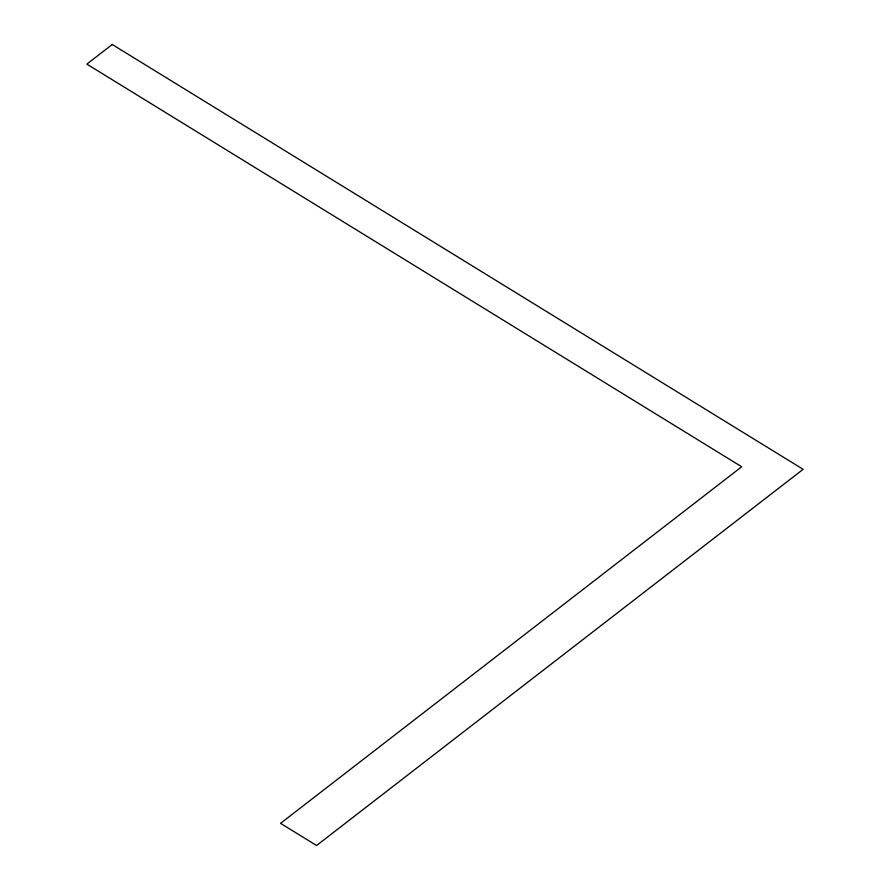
<?xml version="1.0" encoding="UTF-8"?>
<svg xmlns="http://www.w3.org/2000/svg" width="890" height="890" viewBox="0 0 890 890"><rect width="100%" height="100%" fill="white"/><g stroke="black" fill="none" stroke-linecap="round" stroke-linejoin="round"><path stroke-width="1.33" d="M112.251 44.5L86.864 64.124L741.704 466.772L280.539 823.339L316.584 845.5L803.136 469.308L112.251 44.5"/></g></svg>
